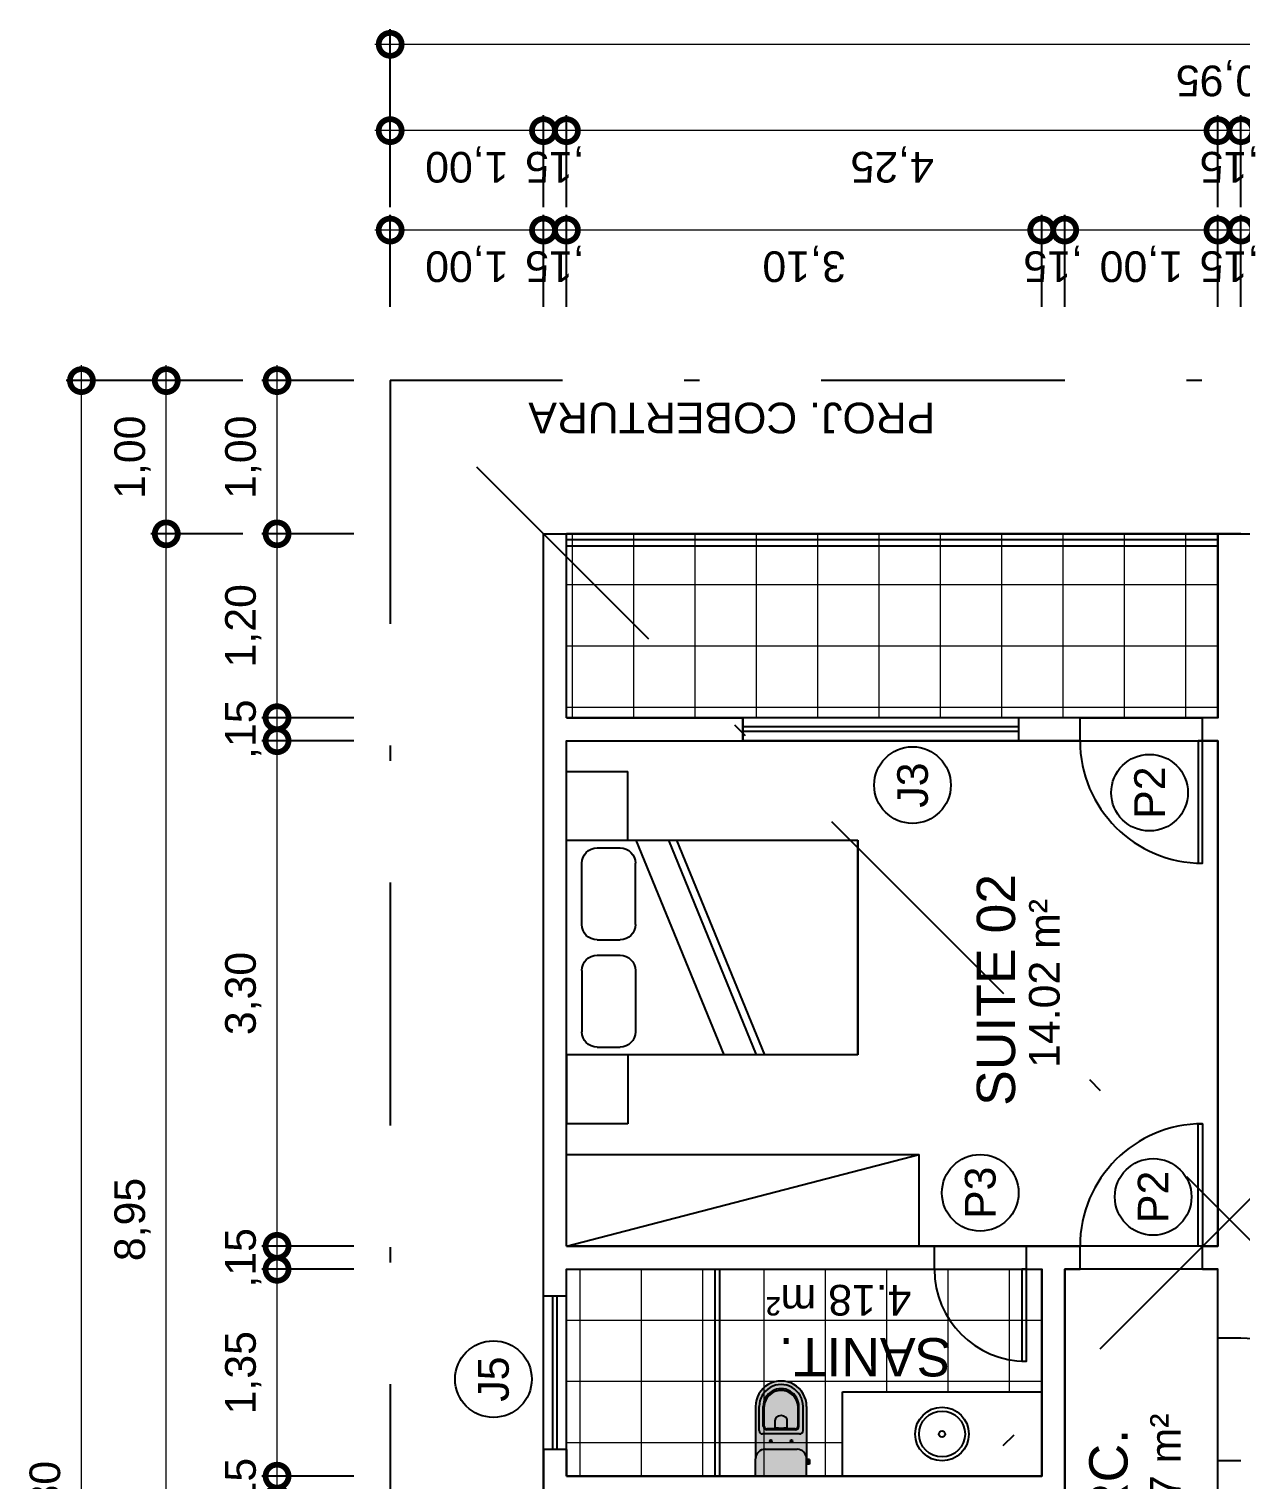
# Model space of a CAD drawing. Header units: metres. Extents: x 47642 to 47999, y 23306 to 23541.
# Drawn here: x 47864.7 to 47872.61, y 23392.31 to 23401.78 of the extents above; entities that cross this region are included whole.
import ezdxf
from ezdxf.enums import TextEntityAlignment as Align

# ---------------------------------------------------------------- set-up
doc = ezdxf.new("R2010")
doc.units = ezdxf.units.M
doc.header["$LTSCALE"] = 0.25
doc.header["$PDMODE"] = 96
doc.linetypes.add('DASHDOT2', pattern=[12.7, 6.35, -3.175, 0, -3.175])
doc.layers.add('ARQ_0_AREAS', color=7, linetype='Continuous', true_color=0x5a1694, plot=False)
for name, color, linetype in [('ARQ_ALV CT', 4, 'Continuous'), ('ARQ_ALV VS', 2, 'Continuous'), ('ARQ_ESQ CT', 30, 'Continuous'), ('ARQ_GRADIL', 2, 'Continuous'), ('ARQ_MOB 01', 1, 'Continuous'), ('ARQ_PISO 01', 1, 'Continuous'), ('ARQ_PROJ SUP', 1, 'DASHDOT2'), ('ARQ_SAN 01', 1, 'Continuous'), ('ARQ_SAN 02', 2, 'Continuous'), ('ARQ_SIMB 01', 1, 'Continuous'), ('ARQ_TXT 01', 1, 'Continuous'), ('LOUÇA', 2, 'Continuous'), ('SIMB_02', 2, 'Continuous'), ('SIMB_TXT', 1, 'Continuous')]:
    doc.layers.add(name, color=color, linetype=linetype)
doc.layers.add('ARQ_CINZA 03', color=252, linetype='Continuous', lineweight=9)
doc.layers.add('ARQ_COTA_AZUL', color=5, linetype='Continuous', lineweight=20, true_color=0x0000ff)
doc.styles.add('Annot_2.0mm', font='arial.ttf', dxfattribs={"height": 2})
doc.styles.add('Annot_2.5mm', font='arial.ttf', dxfattribs={"height": 2.5})
doc.styles.add('cota', font='arial.ttf')
doc.styles.add('SIMB', font='arial.ttf')
doc.dimstyles.new('Info 01 - annot', dxfattribs={"dimtxt": 2, "dimasz": 3, "dimexe": 1, "dimexo": 1, "dimgap": 1, "dimtad": 1, "dimzin": 4, "dimtxsty": 'cota', "dimblk": 'DOTSMALL', "dimcen": 2, "dimdle": 1, "dimclrd": 256, "dimclre": 256, "dimclrt": 1, "dimazin": 2, "dimtfac": 0.09, "dimtix": 1, "dimtmove": 2, "dimatfit": 2, "dimfxl": 5, "dimfxlon": 1, "dimtolj": 1, "dimtzin": 4, "dimlwd": -1, "dimarcsym": 1})

# ---------------------------------------------------------------- blocks, each defined once
blk = doc.blocks.new('VASO_BELL')
at = {"true_color": 0xffffff}
h = blk.add_hatch(color=7, dxfattribs=at)
h.dxf.hatch_style = 1
edge = h.paths.add_edge_path()
edge.add_line((0, 0), (0.37, 0))
edge.add_line((0.37, 0), (0.37, -0.126))
edge.add_line((0.37, -0.126), (0.37, -0.505))
edge.add_arc((0.185, -0.505), 0.185, 180, 360, ccw=False)
edge.add_line((0, -0.505), (0, -0.126))
edge.add_line((0, -0.126), (0, 0))
h = blk.add_hatch(color=7, dxfattribs=at)
h.dxf.hatch_style = 1
h.paths.add_polyline_path([(-0.007, -0.086), (-0.022, -0.086), (-0.022, -0.121), (-0.007, -0.121)])
h = blk.add_hatch(color=7, dxfattribs=at)
h.dxf.hatch_style = 1
h.paths.add_polyline_path([(0, -0.089), (-0.007, -0.089), (-0.007, -0.117), (0, -0.117)])
at = {"layer": 'ARQ_SAN 01'}
for p, q in [((0.056, -0.361), (0.056, -0.505)), ((0.062, -0.361), (0.062, -0.505)), ((0.082, -0.336), (0.288, -0.336)), ((0.082, -0.342), (0.288, -0.342)), ((0.141, -0.353), (0.141, -0.406)), ((0.229, -0.353), (0.229, -0.406)), ((0.308, -0.361), (0.308, -0.505)), ((0.314, -0.361), (0.314, -0.505))]:
    blk.add_line(p, q, dxfattribs=at)
for centre in [(0.11, -0.255), (0.26, -0.255)]:
    blk.add_circle(centre, 0.0075, dxfattribs=at)
for centre, radius, start, end in [((0.082, -0.361), 0.025, 90, 180), ((0.082, -0.361), 0.019, 90, 180), ((0.191, -0.592), 0.244, 91.4264, 101.8331), ((0.168, -0.406), 0.027, 180, 229.1678), ((0.179, -0.592), 0.244, 78.1669, 88.5736), ((0.202, -0.406), 0.027, 310.8322, 0), ((0.288, -0.361), 0.025, 0, 90), ((0.288, -0.361), 0.019, 0, 90), ((0.185, -0.505), 0.129, 179.7773, 0.2227), ((0.185, -0.499), 0.123, 182.6006, 357.3994), ((0.185, -0.386), 0.053, 229.1678, 310.8322)]:
    blk.add_arc(centre, radius, start, end, dxfattribs=at)
at = {"layer": 'ARQ_SAN 02'}
for p, q in [((0, 0), (0, -0.126)), ((0, 0), (0.37, 0)), ((0.37, 0), (0.37, -0.126)), ((-0.022, -0.086), (-0.007, -0.086)), ((-0.022, -0.121), (-0.022, -0.086)), ((-0.007, -0.121), (-0.007, -0.086)), ((0, -0.089), (-0.007, -0.089)), ((-0.022, -0.121), (-0.007, -0.121)), ((0, -0.117), (-0.007, -0.117)), ((0, -0.505), (0, -0.126)), ((0.301, -0.195), (0.069, -0.195)), ((0.37, -0.505), (0.37, -0.126)), ((0.051, -0.306), (0.319, -0.306)), ((0.026, -0.331), (0.026, -0.505)), ((0.344, -0.331), (0.344, -0.505))]:
    blk.add_line(p, q, dxfattribs=at)
for centre, radius, start, end in [((0.069, -0.126), 0.069, 180, 270), ((0.301, -0.126), 0.069, 270, 0), ((0.051, -0.331), 0.025, 90, 180), ((0.319, -0.331), 0.025, 0, 90), ((0.185, -0.505), 0.185, 180, 0), ((0.185, -0.505), 0.159, 180, 0)]:
    blk.add_arc(centre, radius, start, end, dxfattribs=at)
blk = doc.blocks.new('_DotSmall')
at = {"color": 0, "linetype": 'ByBlock', "const_width": 0.5}
blk.add_lwpolyline([(-0.0625, 0, 1), (0.0625, 0, 1)], format="xyb", close=True, dxfattribs=at)
blk = doc.blocks.new('*D151')
at = {"layer": 'ARQ_COTA_AZUL', "lineweight": -2, "transparency": 16777216}
for p, q in [((2.65, 10.188), (2.65, 10.788)), ((2.8, 10.188), (2.8, 10.788))]:
    blk.add_line(p, q, dxfattribs=at)
at = {"layer": 'ARQ_COTA_AZUL', "transparency": 16777216}
blk.add_line((2.55, 10.688), (2.9, 10.688), dxfattribs=at)
at = {"layer": 'Defpoints', "color": 0, "transparency": 16777216}
for p in [(2.8, 10.688), (2.65, 8.95), (2.8, 8.8)]:
    blk.add_point(p, dxfattribs=at)
at = {"layer": 'ARQ_COTA_AZUL', "transparency": 16777216, "xscale": 0.3, "yscale": 0.3, "zscale": 0.3}
blk.add_blockref('_DotSmall', (2.65, 10.688), dxfattribs=at)
at = {"layer": 'ARQ_COTA_AZUL', "transparency": 16777216, "xscale": 0.3, "yscale": 0.3, "zscale": 0.3, "rotation": 180}
blk.add_blockref('_DotSmall', (2.8, 10.688), dxfattribs=at)
at = {"layer": 'ARQ_COTA_AZUL', "color": 1, "transparency": 16777216, "insert": (2.725, 10.9081), "char_height": 0.2, "attachment_point": 5, "style": 'cota'}
blk.add_mtext('\\A1;,15', dxfattribs=at)
blk = doc.blocks.new('*D194')
at = {"layer": 'ARQ_COTA_AZUL', "lineweight": -2, "transparency": 16777216}
for p, q in [((4.3, 10.188), (4.3, 10.788)), ((7.6, 10.188), (7.6, 10.788))]:
    blk.add_line(p, q, dxfattribs=at)
at = {"layer": 'ARQ_COTA_AZUL', "transparency": 16777216}
blk.add_line((4.2, 10.688), (7.7, 10.688), dxfattribs=at)
at = {"layer": 'Defpoints', "color": 0, "transparency": 16777216}
for p in [(7.6, 10.688), (4.3, 8.8), (7.6, 8.8)]:
    blk.add_point(p, dxfattribs=at)
at = {"layer": 'ARQ_COTA_AZUL', "transparency": 16777216, "xscale": 0.3, "yscale": 0.3, "zscale": 0.3, "rotation": 180}
blk.add_blockref('_DotSmall', (4.3, 10.688), dxfattribs=at)
at = {"layer": 'ARQ_COTA_AZUL', "transparency": 16777216, "xscale": 0.3, "yscale": 0.3, "zscale": 0.3}
blk.add_blockref('_DotSmall', (7.6, 10.688), dxfattribs=at)
at = {"layer": 'ARQ_COTA_AZUL', "color": 1, "transparency": 16777216, "insert": (5.95, 10.9081), "char_height": 0.2, "attachment_point": 5, "style": 'cota'}
blk.add_mtext('\\A1;3,30', dxfattribs=at)
blk = doc.blocks.new('*D195')
at = {"layer": 'ARQ_COTA_AZUL', "lineweight": -2, "transparency": 16777216}
for p, q in [((4.15, 10.188), (4.15, 10.788)), ((4.3, 10.188), (4.3, 10.788))]:
    blk.add_line(p, q, dxfattribs=at)
at = {"layer": 'ARQ_COTA_AZUL', "transparency": 16777216}
blk.add_line((4.05, 10.688), (4.4, 10.688), dxfattribs=at)
at = {"layer": 'Defpoints', "color": 0, "transparency": 16777216}
for p in [(4.3, 10.688), (4.15, 8.8), (4.3, 8.8)]:
    blk.add_point(p, dxfattribs=at)
at = {"layer": 'ARQ_COTA_AZUL', "transparency": 16777216, "xscale": 0.3, "yscale": 0.3, "zscale": 0.3}
blk.add_blockref('_DotSmall', (4.15, 10.688), dxfattribs=at)
at = {"layer": 'ARQ_COTA_AZUL', "transparency": 16777216, "xscale": 0.3, "yscale": 0.3, "zscale": 0.3, "rotation": 180}
blk.add_blockref('_DotSmall', (4.3, 10.688), dxfattribs=at)
at = {"layer": 'ARQ_COTA_AZUL', "color": 1, "transparency": 16777216, "insert": (4.225, 10.9081), "char_height": 0.2, "attachment_point": 5, "style": 'cota'}
blk.add_mtext('\\A1;,15', dxfattribs=at)
blk = doc.blocks.new('*D196')
at = {"layer": 'ARQ_COTA_AZUL', "lineweight": -2, "transparency": 16777216}
for p, q in [((2.8, 10.188), (2.8, 10.788)), ((4.15, 10.188), (4.15, 10.788))]:
    blk.add_line(p, q, dxfattribs=at)
at = {"layer": 'ARQ_COTA_AZUL', "transparency": 16777216}
blk.add_line((2.7, 10.688), (4.25, 10.688), dxfattribs=at)
at = {"layer": 'Defpoints', "color": 0, "transparency": 16777216}
for p in [(4.15, 10.688), (2.8, 8.8), (4.15, 8.8)]:
    blk.add_point(p, dxfattribs=at)
at = {"layer": 'ARQ_COTA_AZUL', "transparency": 16777216, "xscale": 0.3, "yscale": 0.3, "zscale": 0.3, "rotation": 180}
blk.add_blockref('_DotSmall', (2.8, 10.688), dxfattribs=at)
at = {"layer": 'ARQ_COTA_AZUL', "transparency": 16777216, "xscale": 0.3, "yscale": 0.3, "zscale": 0.3}
blk.add_blockref('_DotSmall', (4.15, 10.688), dxfattribs=at)
at = {"layer": 'ARQ_COTA_AZUL', "color": 1, "transparency": 16777216, "insert": (3.475, 10.9081), "char_height": 0.2, "attachment_point": 5, "style": 'cota'}
blk.add_mtext('\\A1;1,35', dxfattribs=at)
blk = doc.blocks.new('*D189')
at = {"layer": 'ARQ_COTA_AZUL', "lineweight": -2, "transparency": 16777216}
for p, q in [((7.6, 10.188), (7.6, 10.788)), ((7.75, 10.188), (7.75, 10.788))]:
    blk.add_line(p, q, dxfattribs=at)
at = {"layer": 'ARQ_COTA_AZUL', "transparency": 16777216}
blk.add_line((7.5, 10.688), (7.85, 10.688), dxfattribs=at)
at = {"layer": 'Defpoints', "color": 0, "transparency": 16777216}
for p in [(7.75, 10.688), (7.75, 8.95), (7.6, 8.8)]:
    blk.add_point(p, dxfattribs=at)
at = {"layer": 'ARQ_COTA_AZUL', "transparency": 16777216, "xscale": 0.3, "yscale": 0.3, "zscale": 0.3}
blk.add_blockref('_DotSmall', (7.6, 10.688), dxfattribs=at)
at = {"layer": 'ARQ_COTA_AZUL', "transparency": 16777216, "xscale": 0.3, "yscale": 0.3, "zscale": 0.3, "rotation": 180}
blk.add_blockref('_DotSmall', (7.75, 10.688), dxfattribs=at)
at = {"layer": 'ARQ_COTA_AZUL', "color": 1, "transparency": 16777216, "insert": (7.675, 10.9081), "char_height": 0.2, "attachment_point": 5, "style": 'cota'}
blk.add_mtext('\\A1;,15', dxfattribs=at)
blk = doc.blocks.new('*D190')
at = {"layer": 'ARQ_COTA_AZUL', "lineweight": -2, "transparency": 16777216}
for p, q in [((7.75, 10.188), (7.75, 10.788)), ((8.95, 10.188), (8.95, 10.788))]:
    blk.add_line(p, q, dxfattribs=at)
at = {"layer": 'ARQ_COTA_AZUL', "transparency": 16777216}
blk.add_line((7.65, 10.688), (9.05, 10.688), dxfattribs=at)
at = {"layer": 'Defpoints', "color": 0, "transparency": 16777216}
for p in [(8.95, 10.688), (7.75, 8.95), (8.95, 8.95)]:
    blk.add_point(p, dxfattribs=at)
at = {"layer": 'ARQ_COTA_AZUL', "transparency": 16777216, "xscale": 0.3, "yscale": 0.3, "zscale": 0.3, "rotation": 180}
blk.add_blockref('_DotSmall', (7.75, 10.688), dxfattribs=at)
at = {"layer": 'ARQ_COTA_AZUL', "transparency": 16777216, "xscale": 0.3, "yscale": 0.3, "zscale": 0.3}
blk.add_blockref('_DotSmall', (8.95, 10.688), dxfattribs=at)
at = {"layer": 'ARQ_COTA_AZUL', "color": 1, "transparency": 16777216, "insert": (8.35, 10.9081), "char_height": 0.2, "attachment_point": 5, "style": 'cota'}
blk.add_mtext('\\A1;1,20', dxfattribs=at)
blk = doc.blocks.new('*U22')
at = {"layer": 'SIMB_02'}
blk.add_circle((0, 0), 2.5, dxfattribs=at)
at = {"layer": 'SIMB_TXT', "style": 'SIMB'}
blk.add_attdef('CDESQ', text='', height=2, dxfattribs=at).set_placement((0, 0), align=Align.MIDDLE_CENTER)
blk = doc.blocks.new('*D160')
at = {"layer": 'ARQ_COTA_AZUL', "lineweight": -2, "transparency": 16777216}
for p, q in [((8.95, 10.188), (8.95, 10.788)), ((9.95, 10.188), (9.95, 10.788))]:
    blk.add_line(p, q, dxfattribs=at)
at = {"layer": 'ARQ_COTA_AZUL', "transparency": 16777216}
blk.add_line((8.85, 10.688), (10.05, 10.688), dxfattribs=at)
at = {"layer": 'Defpoints', "color": 0, "transparency": 16777216}
for p in [(9.95, 10.688), (9.95, 9.95), (8.95, 8.95)]:
    blk.add_point(p, dxfattribs=at)
at = {"layer": 'ARQ_COTA_AZUL', "transparency": 16777216, "xscale": 0.3, "yscale": 0.3, "zscale": 0.3, "rotation": 180}
blk.add_blockref('_DotSmall', (8.95, 10.688), dxfattribs=at)
at = {"layer": 'ARQ_COTA_AZUL', "transparency": 16777216, "xscale": 0.3, "yscale": 0.3, "zscale": 0.3}
blk.add_blockref('_DotSmall', (9.95, 10.688), dxfattribs=at)
at = {"layer": 'ARQ_COTA_AZUL', "color": 1, "transparency": 16777216, "insert": (9.45, 10.9081), "char_height": 0.2, "attachment_point": 5, "style": 'cota'}
blk.add_mtext('\\A1;1,00', dxfattribs=at)
blk = doc.blocks.new('*D157')
at = {"layer": 'ARQ_COTA_AZUL', "lineweight": -2, "transparency": 16777216}
for p, q in [((0, 10.9105), (0, 11.5105)), ((8.95, 10.9105), (8.95, 11.5105))]:
    blk.add_line(p, q, dxfattribs=at)
at = {"layer": 'ARQ_COTA_AZUL', "transparency": 16777216}
blk.add_line((-0.1, 11.4105), (9.05, 11.4105), dxfattribs=at)
at = {"layer": 'Defpoints', "color": 0, "transparency": 16777216}
for p in [(8.95, 11.4105), (8.95, 8.95), (0, 7.7)]:
    blk.add_point(p, dxfattribs=at)
at = {"layer": 'ARQ_COTA_AZUL', "transparency": 16777216, "xscale": 0.3, "yscale": 0.3, "zscale": 0.3, "rotation": 180}
blk.add_blockref('_DotSmall', (0, 11.4105), dxfattribs=at)
at = {"layer": 'ARQ_COTA_AZUL', "transparency": 16777216, "xscale": 0.3, "yscale": 0.3, "zscale": 0.3}
blk.add_blockref('_DotSmall', (8.95, 11.4105), dxfattribs=at)
at = {"layer": 'ARQ_COTA_AZUL', "color": 1, "transparency": 16777216, "insert": (4.475, 11.6306), "char_height": 0.2, "attachment_point": 5, "style": 'cota'}
blk.add_mtext('\\A1;8,95', dxfattribs=at)
blk = doc.blocks.new('*D158')
at = {"layer": 'ARQ_COTA_AZUL', "lineweight": -2, "transparency": 16777216}
for p, q in [((8.95, 10.9105), (8.95, 11.5105)), ((9.95, 10.9105), (9.95, 11.5105))]:
    blk.add_line(p, q, dxfattribs=at)
at = {"layer": 'ARQ_COTA_AZUL', "transparency": 16777216}
blk.add_line((8.85, 11.4105), (10.05, 11.4105), dxfattribs=at)
at = {"layer": 'Defpoints', "color": 0, "transparency": 16777216}
for p in [(9.95, 11.4105), (9.95, 9.95), (8.95, 8.95)]:
    blk.add_point(p, dxfattribs=at)
at = {"layer": 'ARQ_COTA_AZUL', "transparency": 16777216, "xscale": 0.3, "yscale": 0.3, "zscale": 0.3, "rotation": 180}
blk.add_blockref('_DotSmall', (8.95, 11.4105), dxfattribs=at)
at = {"layer": 'ARQ_COTA_AZUL', "transparency": 16777216, "xscale": 0.3, "yscale": 0.3, "zscale": 0.3}
blk.add_blockref('_DotSmall', (9.95, 11.4105), dxfattribs=at)
at = {"layer": 'ARQ_COTA_AZUL', "color": 1, "transparency": 16777216, "insert": (9.45, 11.6306), "char_height": 0.2, "attachment_point": 5, "style": 'cota'}
blk.add_mtext('\\A1;1,00', dxfattribs=at)
blk = doc.blocks.new('*D186')
at = {"layer": 'ARQ_COTA_AZUL', "transparency": 16777216}
blk.add_line((10.9326, 3.3), (10.9326, 4.5), dxfattribs=at)
at = {"layer": 'ARQ_COTA_AZUL', "lineweight": -2, "transparency": 16777216}
for p, q in [((10.4326, 4.4), (11.0326, 4.4)), ((10.4326, 3.4), (11.0326, 3.4))]:
    blk.add_line(p, q, dxfattribs=at)
at = {"layer": 'Defpoints', "color": 0, "transparency": 16777216}
for p in [(8.95, 4.4), (10.9326, 4.4), (4.175, 3.4)]:
    blk.add_point(p, dxfattribs=at)
at = {"layer": 'ARQ_COTA_AZUL', "transparency": 16777216, "xscale": 0.3, "yscale": 0.3, "zscale": 0.3}
for p, rotation in [((10.9326, 4.4), 90), ((10.9326, 3.4), 270)]:
    blk.add_blockref('_DotSmall', p, dxfattribs=dict(at, rotation=rotation))
at = {"layer": 'ARQ_COTA_AZUL', "color": 1, "transparency": 16777216, "insert": (10.7125, 3.9), "char_height": 0.2, "attachment_point": 5, "rotation": 90, "style": 'cota'}
blk.add_mtext('\\A1;1,00', dxfattribs=at)
blk = doc.blocks.new('*D152')
at = {"layer": 'ARQ_COTA_AZUL', "transparency": 16777216}
blk.add_line((10.9326, 4.3), (10.9326, 4.65), dxfattribs=at)
at = {"layer": 'ARQ_COTA_AZUL', "lineweight": -2, "transparency": 16777216}
for p, q in [((10.4326, 4.55), (11.0326, 4.55)), ((10.4326, 4.4), (11.0326, 4.4))]:
    blk.add_line(p, q, dxfattribs=at)
at = {"layer": 'Defpoints', "color": 0, "transparency": 16777216}
for p in [(8.95, 4.55), (10.9326, 4.55), (8.95, 4.4)]:
    blk.add_point(p, dxfattribs=at)
at = {"layer": 'ARQ_COTA_AZUL', "transparency": 16777216, "xscale": 0.3, "yscale": 0.3, "zscale": 0.3}
for p, rotation in [((10.9326, 4.55), 270), ((10.9326, 4.4), 90)]:
    blk.add_blockref('_DotSmall', p, dxfattribs=dict(at, rotation=rotation))
at = {"layer": 'ARQ_COTA_AZUL', "color": 1, "transparency": 16777216, "insert": (10.7125, 4.475), "char_height": 0.2, "attachment_point": 5, "rotation": 90, "style": 'cota'}
blk.add_mtext('\\A1;,15', dxfattribs=at)
blk = doc.blocks.new('*D168')
at = {"layer": 'ARQ_COTA_AZUL', "transparency": 16777216}
blk.add_line((10.9326, 4.45), (10.9326, 5.65), dxfattribs=at)
at = {"layer": 'ARQ_COTA_AZUL', "lineweight": -2, "transparency": 16777216}
for p, q in [((10.4326, 5.55), (11.0326, 5.55)), ((10.4326, 4.55), (11.0326, 4.55))]:
    blk.add_line(p, q, dxfattribs=at)
at = {"layer": 'Defpoints', "color": 0, "transparency": 16777216}
for p in [(4.15, 5.55), (10.9326, 5.55), (8.95, 4.55)]:
    blk.add_point(p, dxfattribs=at)
at = {"layer": 'ARQ_COTA_AZUL', "transparency": 16777216, "xscale": 0.3, "yscale": 0.3, "zscale": 0.3}
for p, rotation in [((10.9326, 5.55), 90), ((10.9326, 4.55), 270)]:
    blk.add_blockref('_DotSmall', p, dxfattribs=dict(at, rotation=rotation))
at = {"layer": 'ARQ_COTA_AZUL', "color": 1, "transparency": 16777216, "insert": (10.7125, 5.05), "char_height": 0.2, "attachment_point": 5, "rotation": 90, "style": 'cota'}
blk.add_mtext('\\A1;1,00', dxfattribs=at)
blk = doc.blocks.new('*D144')
at = {"layer": 'ARQ_COTA_AZUL', "transparency": 16777216}
blk.add_line((10.9326, 5.45), (10.9326, 5.8), dxfattribs=at)
at = {"layer": 'ARQ_COTA_AZUL', "lineweight": -2, "transparency": 16777216}
for p, q in [((10.4326, 5.7), (11.0326, 5.7)), ((10.4326, 5.55), (11.0326, 5.55))]:
    blk.add_line(p, q, dxfattribs=at)
at = {"layer": 'Defpoints', "color": 0, "transparency": 16777216}
for p in [(4.15, 5.7), (10.9326, 5.7), (4.15, 5.55)]:
    blk.add_point(p, dxfattribs=at)
at = {"layer": 'ARQ_COTA_AZUL', "transparency": 16777216, "xscale": 0.3, "yscale": 0.3, "zscale": 0.3}
for p, rotation in [((10.9326, 5.7), 270), ((10.9326, 5.55), 90)]:
    blk.add_blockref('_DotSmall', p, dxfattribs=dict(at, rotation=rotation))
at = {"layer": 'ARQ_COTA_AZUL', "color": 1, "transparency": 16777216, "insert": (10.7125, 5.625), "char_height": 0.2, "attachment_point": 5, "rotation": 90, "style": 'cota'}
blk.add_mtext('\\A1;,15', dxfattribs=at)
blk = doc.blocks.new('*D145')
at = {"layer": 'ARQ_COTA_AZUL', "transparency": 16777216}
blk.add_line((10.9326, 5.6), (10.9326, 8.9), dxfattribs=at)
at = {"layer": 'ARQ_COTA_AZUL', "lineweight": -2, "transparency": 16777216}
for p, q in [((10.4326, 8.8), (11.0326, 8.8)), ((10.4326, 5.7), (11.0326, 5.7))]:
    blk.add_line(p, q, dxfattribs=at)
at = {"layer": 'Defpoints', "color": 0, "transparency": 16777216}
for p in [(7.75, 8.8), (10.9326, 8.8), (4.15, 5.7)]:
    blk.add_point(p, dxfattribs=at)
at = {"layer": 'ARQ_COTA_AZUL', "transparency": 16777216, "xscale": 0.3, "yscale": 0.3, "zscale": 0.3}
for p, rotation in [((10.9326, 8.8), 90), ((10.9326, 5.7), 270)]:
    blk.add_blockref('_DotSmall', p, dxfattribs=dict(at, rotation=rotation))
at = {"layer": 'ARQ_COTA_AZUL', "color": 1, "transparency": 16777216, "insert": (10.7125, 7.25), "char_height": 0.2, "attachment_point": 5, "rotation": 90, "style": 'cota'}
blk.add_mtext('\\A1;3,10', dxfattribs=at)
blk = doc.blocks.new('*D146')
at = {"layer": 'ARQ_COTA_AZUL', "transparency": 16777216}
blk.add_line((10.9326, 8.7), (10.9326, 9.05), dxfattribs=at)
at = {"layer": 'ARQ_COTA_AZUL', "lineweight": -2, "transparency": 16777216}
for p, q in [((10.4326, 8.95), (11.0326, 8.95)), ((10.4326, 8.8), (11.0326, 8.8))]:
    blk.add_line(p, q, dxfattribs=at)
at = {"layer": 'Defpoints', "color": 0, "transparency": 16777216}
for p in [(8.95, 8.95), (10.9326, 8.95), (7.75, 8.8)]:
    blk.add_point(p, dxfattribs=at)
at = {"layer": 'ARQ_COTA_AZUL', "transparency": 16777216, "xscale": 0.3, "yscale": 0.3, "zscale": 0.3}
for p, rotation in [((10.9326, 8.95), 270), ((10.9326, 8.8), 90)]:
    blk.add_blockref('_DotSmall', p, dxfattribs=dict(at, rotation=rotation))
at = {"layer": 'ARQ_COTA_AZUL', "color": 1, "transparency": 16777216, "insert": (10.7125, 8.875), "char_height": 0.2, "attachment_point": 5, "rotation": 90, "style": 'cota'}
blk.add_mtext('\\A1;,15', dxfattribs=at)
blk = doc.blocks.new('*D140')
at = {"layer": 'ARQ_COTA_AZUL', "transparency": 16777216}
blk.add_line((10.9326, 8.85), (10.9326, 10.05), dxfattribs=at)
at = {"layer": 'ARQ_COTA_AZUL', "lineweight": -2, "transparency": 16777216}
for p, q in [((10.4326, 9.95), (11.0326, 9.95)), ((10.4326, 8.95), (11.0326, 8.95))]:
    blk.add_line(p, q, dxfattribs=at)
at = {"layer": 'Defpoints', "color": 0, "transparency": 16777216}
for p in [(9.95, 9.95), (10.9326, 9.95), (8.95, 8.95)]:
    blk.add_point(p, dxfattribs=at)
at = {"layer": 'ARQ_COTA_AZUL', "transparency": 16777216, "xscale": 0.3, "yscale": 0.3, "zscale": 0.3}
for p, rotation in [((10.9326, 9.95), 90), ((10.9326, 8.95), 270)]:
    blk.add_blockref('_DotSmall', p, dxfattribs=dict(at, rotation=rotation))
at = {"layer": 'ARQ_COTA_AZUL', "color": 1, "transparency": 16777216, "insert": (10.7125, 9.45), "char_height": 0.2, "attachment_point": 5, "rotation": 90, "style": 'cota'}
blk.add_mtext('\\A1;1,00', dxfattribs=at)
blk = doc.blocks.new('*D197')
at = {"layer": 'ARQ_COTA_AZUL', "transparency": 16777216}
blk.add_line((11.5815, 0.05), (11.5815, 4.5), dxfattribs=at)
at = {"layer": 'ARQ_COTA_AZUL', "lineweight": -2, "transparency": 16777216}
for p, q in [((11.0815, 4.4), (11.6815, 4.4)), ((11.0815, 0.15), (11.6815, 0.15))]:
    blk.add_line(p, q, dxfattribs=at)
at = {"layer": 'Defpoints', "color": 0, "transparency": 16777216}
for p in [(8.95, 4.4), (11.5815, 4.4), (8.95, 0.15)]:
    blk.add_point(p, dxfattribs=at)
at = {"layer": 'ARQ_COTA_AZUL', "transparency": 16777216, "xscale": 0.3, "yscale": 0.3, "zscale": 0.3}
for p, rotation in [((11.5815, 4.4), 90), ((11.5815, 0.15), 270)]:
    blk.add_blockref('_DotSmall', p, dxfattribs=dict(at, rotation=rotation))
at = {"layer": 'ARQ_COTA_AZUL', "color": 1, "transparency": 16777216, "insert": (11.3614, 2.275), "char_height": 0.2, "attachment_point": 5, "rotation": 90, "style": 'cota'}
blk.add_mtext('\\A1;4,25', dxfattribs=at)
blk = doc.blocks.new('*D161')
at = {"layer": 'ARQ_COTA_AZUL', "transparency": 16777216}
blk.add_line((11.5815, 8.85), (11.5815, 10.05), dxfattribs=at)
at = {"layer": 'ARQ_COTA_AZUL', "lineweight": -2, "transparency": 16777216}
for p, q in [((11.0815, 9.95), (11.6815, 9.95)), ((11.0815, 8.95), (11.6815, 8.95))]:
    blk.add_line(p, q, dxfattribs=at)
at = {"layer": 'Defpoints', "color": 0, "transparency": 16777216}
for p in [(9.95, 9.95), (11.5815, 9.95), (8.95, 8.95)]:
    blk.add_point(p, dxfattribs=at)
at = {"layer": 'ARQ_COTA_AZUL', "transparency": 16777216, "xscale": 0.3, "yscale": 0.3, "zscale": 0.3}
for p, rotation in [((11.5815, 9.95), 90), ((11.5815, 8.95), 270)]:
    blk.add_blockref('_DotSmall', p, dxfattribs=dict(at, rotation=rotation))
at = {"layer": 'ARQ_COTA_AZUL', "color": 1, "transparency": 16777216, "insert": (11.3614, 9.45), "char_height": 0.2, "attachment_point": 5, "rotation": 90, "style": 'cota'}
blk.add_mtext('\\A1;1,00', dxfattribs=at)
blk = doc.blocks.new('*D198')
at = {"layer": 'ARQ_COTA_AZUL', "transparency": 16777216}
blk.add_line((12.1448, -1.1), (12.1448, 10.05), dxfattribs=at)
at = {"layer": 'ARQ_COTA_AZUL', "lineweight": -2, "transparency": 16777216}
for p, q in [((11.6448, 9.95), (12.2448, 9.95)), ((11.6448, -1), (12.2448, -1))]:
    blk.add_line(p, q, dxfattribs=at)
at = {"layer": 'Defpoints', "color": 0, "transparency": 16777216}
for p in [(9.95, 9.95), (12.1448, 9.95), (9.95, -1)]:
    blk.add_point(p, dxfattribs=at)
at = {"layer": 'ARQ_COTA_AZUL', "transparency": 16777216, "xscale": 0.3, "yscale": 0.3, "zscale": 0.3}
for p, rotation in [((12.1448, 9.95), 90.00000000000001), ((12.1448, -1), 270)]:
    blk.add_blockref('_DotSmall', p, dxfattribs=dict(at, rotation=rotation))
at = {"layer": 'ARQ_COTA_AZUL', "color": 1, "transparency": 16777216, "insert": (11.9247, 4.475), "char_height": 0.2, "attachment_point": 5, "rotation": 90, "style": 'cota'}
blk.add_mtext('\\A1;10,95', dxfattribs=at)
blk = doc.blocks.new('*D199')
at = {"layer": 'ARQ_COTA_AZUL', "lineweight": -2, "transparency": 16777216}
for p, q in [((-4.85, 11.4642), (-4.85, 12.0642)), ((9.95, 11.4642), (9.95, 12.0642))]:
    blk.add_line(p, q, dxfattribs=at)
at = {"layer": 'ARQ_COTA_AZUL', "transparency": 16777216}
blk.add_line((-4.95, 11.9642), (10.05, 11.9642), dxfattribs=at)
at = {"layer": 'Defpoints', "color": 0, "transparency": 16777216}
for p in [(9.95, 11.9642), (9.95, 9.95), (-4.85, 7.7)]:
    blk.add_point(p, dxfattribs=at)
at = {"layer": 'ARQ_COTA_AZUL', "transparency": 16777216, "xscale": 0.3, "yscale": 0.3, "zscale": 0.3, "rotation": 180}
blk.add_blockref('_DotSmall', (-4.85, 11.9642), dxfattribs=at)
at = {"layer": 'ARQ_COTA_AZUL', "transparency": 16777216, "xscale": 0.3, "yscale": 0.3, "zscale": 0.3}
blk.add_blockref('_DotSmall', (9.95, 11.9642), dxfattribs=at)
at = {"layer": 'ARQ_COTA_AZUL', "color": 1, "transparency": 16777216, "insert": (2.55, 12.1843), "char_height": 0.2, "attachment_point": 5, "style": 'cota'}
blk.add_mtext('\\A1;14,80', dxfattribs=at)
blk = doc.blocks.new('CAMA 180')
at = {"layer": 'ARQ_MOB 01'}
for p, q in [((0.4, 1.15), (0, 1.15)), ((0, 0.7), (0, 1.15)), ((0.4, 0.7), (0.4, 1.15)), ((1.9, 0.7), (0, 0.7)), ((0, 0.7), (0, -0.7)), ((0.4525, -0.7), (1.026, 0.7)), ((0.665, -0.7), (1.2385, 0.7)), ((0.7181, -0.7), (1.2916, 0.7)), ((1.9, -0.7), (1.9, 0.7)), ((1.9, 0.7), (1.9, -0.7)), ((0.2, 0.6501), (0.35, 0.6501)), ((0.1, 0.1501), (0.1, 0.5501)), ((0.45, 0.1501), (0.45, 0.5501)), ((0.2, 0.0501), (0.35, 0.0501)), ((0.2, -0.0501), (0.35, -0.0501)), ((0.1, -0.1501), (0.1, -0.5501)), ((0.45, -0.1501), (0.45, -0.5501)), ((0.2, -0.6501), (0.35, -0.6501)), ((0, -0.7), (1.9, -0.7)), ((0, -0.7), (0, -1.15)), ((0.4, -0.7), (0.4, -1.15)), ((0, -1.15), (0.4, -1.15))]:
    blk.add_line(p, q, dxfattribs=at)
for centre, start, end in [((0.2, 0.5501), 90, 180), ((0.35, 0.5501), 0, 90), ((0.2, 0.1501), 180, 270), ((0.35, 0.1501), 270, 0), ((0.2, -0.1501), 90, 180), ((0.35, -0.1501), 0, 90), ((0.2, -0.5501), 180, 270), ((0.35, -0.5501), 270, 0)]:
    blk.add_arc(centre, 0.1, start, end, dxfattribs=at)
blk = doc.blocks.new('*D200')
at = {"layer": 'ARQ_COTA_AZUL', "transparency": 16777216}
blk.add_line((11.5815, 4.3), (11.5815, 4.65), dxfattribs=at)
at = {"layer": 'ARQ_COTA_AZUL', "lineweight": -2, "transparency": 16777216}
for p, q in [((11.0815, 4.55), (11.6815, 4.55)), ((11.0815, 4.4), (11.6815, 4.4))]:
    blk.add_line(p, q, dxfattribs=at)
at = {"layer": 'Defpoints', "color": 0, "transparency": 16777216}
for p in [(8.95, 4.55), (11.5815, 4.55), (8.95, 4.4)]:
    blk.add_point(p, dxfattribs=at)
at = {"layer": 'ARQ_COTA_AZUL', "transparency": 16777216, "xscale": 0.3, "yscale": 0.3, "zscale": 0.3}
for p, rotation in [((11.5815, 4.55), 270), ((11.5815, 4.4), 90)]:
    blk.add_blockref('_DotSmall', p, dxfattribs=dict(at, rotation=rotation))
at = {"layer": 'ARQ_COTA_AZUL', "color": 1, "transparency": 16777216, "insert": (11.3614, 4.475), "char_height": 0.2, "attachment_point": 5, "rotation": 90, "style": 'cota'}
blk.add_mtext('\\A1;,15', dxfattribs=at)
blk = doc.blocks.new('*D201')
at = {"layer": 'ARQ_COTA_AZUL', "transparency": 16777216}
blk.add_line((11.5815, 4.45), (11.5815, 8.9), dxfattribs=at)
at = {"layer": 'ARQ_COTA_AZUL', "lineweight": -2, "transparency": 16777216}
for p, q in [((11.0815, 8.8), (11.6815, 8.8)), ((11.0815, 4.55), (11.6815, 4.55))]:
    blk.add_line(p, q, dxfattribs=at)
at = {"layer": 'Defpoints', "color": 0, "transparency": 16777216}
for p in [(8.95, 8.8), (11.5815, 8.8), (8.95, 4.55)]:
    blk.add_point(p, dxfattribs=at)
at = {"layer": 'ARQ_COTA_AZUL', "transparency": 16777216, "xscale": 0.3, "yscale": 0.3, "zscale": 0.3}
for p, rotation in [((11.5815, 8.8), 90), ((11.5815, 4.55), 270)]:
    blk.add_blockref('_DotSmall', p, dxfattribs=dict(at, rotation=rotation))
at = {"layer": 'ARQ_COTA_AZUL', "color": 1, "transparency": 16777216, "insert": (11.3614, 6.675), "char_height": 0.2, "attachment_point": 5, "rotation": 90, "style": 'cota'}
blk.add_mtext('\\A1;4,25', dxfattribs=at)
blk = doc.blocks.new('*D203')
at = {"layer": 'ARQ_COTA_AZUL', "transparency": 16777216}
blk.add_line((11.5815, 8.7), (11.5815, 9.05), dxfattribs=at)
at = {"layer": 'ARQ_COTA_AZUL', "lineweight": -2, "transparency": 16777216}
for p, q in [((11.0815, 8.95), (11.6815, 8.95)), ((11.0815, 8.8), (11.6815, 8.8))]:
    blk.add_line(p, q, dxfattribs=at)
at = {"layer": 'Defpoints', "color": 0, "transparency": 16777216}
for p in [(8.95, 8.95), (11.5815, 8.95), (8.95, 8.8)]:
    blk.add_point(p, dxfattribs=at)
at = {"layer": 'ARQ_COTA_AZUL', "transparency": 16777216, "xscale": 0.3, "yscale": 0.3, "zscale": 0.3}
for p, rotation in [((11.5815, 8.95), 270), ((11.5815, 8.8), 90)]:
    blk.add_blockref('_DotSmall', p, dxfattribs=dict(at, rotation=rotation))
at = {"layer": 'ARQ_COTA_AZUL', "color": 1, "transparency": 16777216, "insert": (11.3614, 8.875), "char_height": 0.2, "attachment_point": 5, "rotation": 90, "style": 'cota'}
blk.add_mtext('\\A1;,15', dxfattribs=at)
blk = doc.blocks.new('Pav_sup')
at = {"layer": 'ARQ_CINZA 03'}
h = blk.add_hatch(dxfattribs=at)
h.set_pattern_fill('_USER', color=256, scale=0.4, angle=270, double=1, pattern_type=0)
h.set_pattern_definition([(270, (4.15, 5.7), (0.4, -2e-16), []), (0, (4.15, 5.7), (0, 0.4), [])])
h.paths.add_polyline_path([(3.35, 7), (3.35, 5.7), (4.15, 5.7), (4.15, 8.8), (2.8, 8.8), (2.8, 7)])
h = blk.add_hatch(dxfattribs=at)
h.set_pattern_fill('_USER', color=256, scale=0.4, angle=270, double=1, pattern_type=0)
h.set_pattern_definition([(270, (7.75, 4.55), (0.4, -7e-17), []), (0, (7.75, 4.55), (0, 0.4), [])])
h.paths.add_polyline_path([(7.75, 8.8), (8.95, 8.8), (8.95, 4.55), (7.75, 4.55)])
at = {"layer": 'ARQ_0_AREAS'}
for points in [[(0, 8.95), (8.95, 8.95), (8.95, 0), (0, 0)], [(0, 8.95), (8.95, 8.95), (8.95, 0), (0, 0)], [(2.8, 8.8), (4.15, 8.8), (4.15, 5.7), (2.8, 5.7)], [(2.8, 8.8), (4.15, 8.8), (4.15, 5.7), (2.8, 5.7)], [(4.3, 8.8), (7.6, 8.8), (7.6, 4.55), (4.3, 4.55)], [(7.75, 8.8), (8.95, 8.8), (8.95, 4.55), (7.75, 4.55)], [(0.15, 4.4), (2.65, 4.4), (2.65, 4.55), (4.15, 4.55), (4.15, 5.55), (0.15, 5.55)]]:
    blk.add_lwpolyline(points, close=True, dxfattribs=at)
at = {"layer": 'ARQ_ALV CT'}
for p, q in [((2.975, 8.95), (2.65, 8.95)), ((2.975, 8.95), (3.975, 8.95)), ((3.975, 8.95), (8.95, 8.95)), ((8.95, 8.95), (8.95, 8.8)), ((2.975, 8.8), (2.8, 8.8)), ((2.8, 8.8), (2.8, 5.7)), ((2.975, 8.8), (3.975, 8.8)), ((3.975, 8.8), (4.15, 8.8)), ((4.15, 8.8), (4.15, 6.4)), ((4.3, 8.8), (4.3, 6.4)), ((4.3, 8.8), (7.6, 8.8)), ((7.6, 8.8), (7.6, 7.65)), ((7.75, 8.8), (7.75, 7.65)), ((7.75, 8.8), (8.95, 8.8)), ((7.75, 7.65), (7.6, 7.65)), ((7.6, 7.65), (7.75, 7.65)), ((4.15, 6.4), (4.3, 6.4)), ((4.15, 5.8), (4.3, 5.8)), ((4.15, 5.8), (4.15, 5.7)), ((4.3, 5.8), (4.3, 5.45)), ((7.6, 5.85), (7.75, 5.85)), ((7.6, 5.45), (7.6, 5.85)), ((7.75, 5.45), (7.75, 5.85)), ((2.8, 5.7), (4.15, 5.7)), ((2.65, 5.55), (2.8, 5.55)), ((2.8, 5.55), (4.15, 5.55)), ((4.15, 5.55), (4.15, 5.45)), ((4.15, 5.45), (4.3, 5.45)), ((7.6, 5.45), (7.75, 5.45)), ((4.15, 4.65), (4.3, 4.65)), ((4.15, 4.65), (4.15, 4.55)), ((4.3, 4.65), (4.3, 4.55)), ((7.6, 4.55), (7.6, 4.65)), ((7.6, 4.65), (7.75, 4.65)), ((7.75, 4.55), (7.75, 4.65)), ((2.65, 4.55), (2.9, 4.55)), ((2.9, 4.4), (2.9, 4.55)), ((3.7, 4.55), (4.15, 4.55)), ((3.7, 4.4), (3.7, 4.55)), ((4.3, 4.55), (7.6, 4.55)), ((7.75, 4.55), (8.95, 4.55)), ((8.95, 4.4), (8.95, 4.55))]:
    blk.add_line(p, q, dxfattribs=at)
at = {"layer": 'ARQ_ALV VS'}
for p, q in [((7.6, 5.85), (7.6, 7.65)), ((7.75, 5.85), (7.75, 7.65))]:
    blk.add_line(p, q, dxfattribs=at)
at = {"layer": 'ARQ_ESQ CT'}
for p, q in [((2.8, 7.83), (4.15, 7.83)), ((2.8, 7.8), (4.15, 7.8)), ((7.66, 5.85), (7.66, 7.65)), ((7.69, 5.85), (7.69, 7.65))]:
    blk.add_line(p, q, dxfattribs=at)
for points in [[(4.15, 5.8), (4.15, 5.83), (3.55, 5.83), (3.55, 5.8)], [(4.3, 4.65), (4.3, 4.68), (5.1, 4.68), (5.1, 4.65)], [(7.6, 4.65), (7.6, 4.68), (6.8, 4.68), (6.8, 4.65)]]:
    blk.add_lwpolyline(points, close=True, dxfattribs=at)
at = {"layer": 'ARQ_GRADIL'}
for p, q in [((8.87, 4.55), (8.87, 8.8)), ((8.91, 4.55), (8.91, 8.8))]:
    blk.add_line(p, q, dxfattribs=at)
at = {"layer": 'ARQ_MOB 01', "linetype": 'Continuous'}
for p in [(4.3, 8.8), (4.9, 8.8), (4.3, 6.5)]:
    blk.add_line(p, (4.9, 6.5), dxfattribs=at)
at = {"layer": 'ARQ_PISO 01'}
for p, q in [((8.95, 4.55), (8.95, 8.8)), ((4.15, 6.4), (4.15, 5.8)), ((4.3, 6.4), (4.3, 5.8)), ((4.15, 4.65), (4.15, 5.45)), ((4.3, 4.65), (4.3, 5.45)), ((7.6, 5.45), (7.6, 4.65)), ((7.75, 5.45), (7.75, 4.65)), ((2.9, 4.55), (3.7, 4.55))]:
    blk.add_line(p, q, dxfattribs=at)
at = {"layer": 'ARQ_PROJ SUP'}
for p, q in [((-1, -1), (9.95, 9.95)), ((-1, 9.95), (9.95, -1)), ((2.975, 8.8), (2.975, 8.95)), ((3.975, 8.8), (3.975, 8.95)), ((2.975, 8.89), (3.975, 8.89)), ((2.975, 8.86), (3.975, 8.86))]:
    blk.add_line(p, q, dxfattribs=at)
blk.add_lwpolyline([(-1, -1), (9.95, -1), (9.95, 9.95), (-1, 9.95)], close=True, dxfattribs=at)
at = {"layer": 'ARQ_SAN 02'}
for p, q in [((2.8, 7), (3.35, 7)), ((3.35, 7), (3.35, 5.7))]:
    blk.add_line(p, q, dxfattribs=at)
for radius in [0.175, 0.15, 0.02]:
    blk.add_circle((3.075, 6.35), radius, dxfattribs=at)
at = {"layer": 'ARQ_SIMB 01'}
for centre, radius, start, end in [((4.15, 5.8), 0.6, 90, 180), ((4.3, 4.65), 0.8, 0, 90), ((7.6, 4.65), 0.8, 90, 180), ((2.9, 4.4), 0.8, 270, 0)]:
    blk.add_arc(centre, radius, start, end, dxfattribs=at)
at = {"xscale": 0.1, "yscale": 0.1, "zscale": 0.1}
for p, values in [((3.4333, 9.2765), {'CDESQ': 'J5'}), ((7.3102, 6.5425), {'CDESQ': 'J3'}), ((4.6493, 6.1009), {'CDESQ': 'P3'}), ((4.6225, 4.9729), {'CDESQ': 'P2'}), ((7.2607, 4.9963), {'CDESQ': 'P2'})]:
    blk.add_blockref('*U22', p, dxfattribs=at).add_auto_attribs(values)
at = {"layer": 'ARQ_MOB 01', "linetype": 'Continuous', "xscale": -1, "rotation": 89.99999999999984}
blk.add_blockref('CAMA 180', (6.25, 8.8), dxfattribs=at)
at = {"layer": 'LOUÇA', "xscale": 0.900000000000091, "yscale": 0.900000000000091, "zscale": 0.900000000000091, "rotation": 89.99999999999999}
blk.add_blockref('VASO_BELL', (2.8, 7.2335), dxfattribs=at)
at = {"layer": 'ARQ_TXT 01', "attachment_point": 1, "rotation": 90}
for s, insert, char_height, width, style in [('PROJ. COBERTURA', (9.6062, 6.3944), 0.2, 3.021958, 'Annot_2.0mm'), ('4.18 m²', (3.8483, 6.5494), 0.2, 1.1094, 'Annot_2.0mm'), ('SANIT.', (3.4511, 6.2894), 0.25, 2.41083, 'Annot_2.5mm')]:
    blk.add_mtext(s, dxfattribs=dict(at, insert=insert, char_height=char_height, width=width, style=style))
at = {"layer": 'ARQ_TXT 01', "attachment_point": 1}
for s, insert, char_height, width, style in [('SUITE 02', (5.2164, 6.1235), 0.25, 2.27532, 'Annot_2.5mm'), ('14.02 m²', (5.4644, 5.7828), 0.2, 1.1094, 'Annot_2.0mm'), ('CIRC.', (2.1576, 5.39), 0.25, 2.41083, 'Annot_2.5mm'), ('4.37 m²', (2.2619, 4.9927), 0.2, 1.1094, 'Annot_2.0mm')]:
    blk.add_mtext(s, dxfattribs=dict(at, insert=insert, char_height=char_height, width=width, style=style))
at = {"layer": 'ARQ_COTA_AZUL'}
for base, p1, p2, picture, middle in [((9.95, 11.9642), (-4.85, 7.7), (9.95, 9.95), '*D199', (2.55, 12.1843)), ((8.95, 11.4105), (0, 7.7), (8.95, 8.95), '*D157', (4.475, 11.6306)), ((9.95, 11.4105), (8.95, 8.95), (9.95, 9.95), '*D158', (9.45, 11.6306)), ((2.8, 10.688), (2.65, 8.95), (2.8, 8.8), '*D151', (2.725, 10.9081)), ((4.15, 10.688), (2.8, 8.8), (4.15, 8.8), '*D196', (3.475, 10.9081)), ((4.3, 10.688), (4.15, 8.8), (4.3, 8.8), '*D195', (4.225, 10.9081)), ((7.6, 10.688), (4.3, 8.8), (7.6, 8.8), '*D194', (5.95, 10.9081)), ((7.75, 10.688), (7.6, 8.8), (7.75, 8.95), '*D189', (7.675, 10.9081)), ((8.95, 10.688), (7.75, 8.95), (8.95, 8.95), '*D190', (8.35, 10.9081)), ((9.95, 10.688), (8.95, 8.95), (9.95, 9.95), '*D160', (9.45, 10.9081))]:
    dim = blk.add_linear_dim(base=base, p1=p1, p2=p2, dimstyle='Info 01 - annot', override={"dimscale": 0}, dxfattribs=at)
    dim.commit()
    dim.dimension.update_dxf_attribs({"geometry": picture, "text_midpoint": middle})
for base, p1, p2, picture, middle in [((10.9326, 9.95), (8.95, 8.95), (9.95, 9.95), '*D140', (10.7125, 9.45)), ((11.5815, 9.95), (8.95, 8.95), (9.95, 9.95), '*D161', (11.3614, 9.45)), ((12.1448, 9.95), (9.95, -1), (9.95, 9.95), '*D198', (11.9247, 4.475)), ((10.9326, 8.95), (7.75, 8.8), (8.95, 8.95), '*D146', (10.7125, 8.875)), ((11.5815, 8.95), (8.95, 8.8), (8.95, 8.95), '*D203', (11.3614, 8.875)), ((10.9326, 8.8), (4.15, 5.7), (7.75, 8.8), '*D145', (10.7125, 7.25)), ((11.5815, 8.8), (8.95, 4.55), (8.95, 8.8), '*D201', (11.3614, 6.675)), ((10.9326, 5.7), (4.15, 5.55), (4.15, 5.7), '*D144', (10.7125, 5.625)), ((10.9326, 5.55), (8.95, 4.55), (4.15, 5.55), '*D168', (10.7125, 5.05)), ((10.9326, 4.55), (8.95, 4.4), (8.95, 4.55), '*D152', (10.7125, 4.475)), ((11.5815, 4.55), (8.95, 4.4), (8.95, 4.55), '*D200', (11.3614, 4.475)), ((10.9326, 4.4), (4.175, 3.4), (8.95, 4.4), '*D186', (10.7125, 3.9)), ((11.5815, 4.4), (8.95, 0.15), (8.95, 4.4), '*D197', (11.3614, 2.275))]:
    dim = blk.add_linear_dim(base=base, p1=p1, p2=p2, angle=90, dimstyle='Info 01 - annot', override={"dimscale": 0}, dxfattribs=at)
    dim.commit()
    dim.dimension.update_dxf_attribs({"geometry": picture, "text_midpoint": middle})

msp = doc.modelspace()

# ---------------------------------------------------------------- block references
at = {"rotation": 90}
msp.add_blockref('Pav_sup', (47877.0099, 23389.5313), dxfattribs=at)

doc.saveas('drawing.dxf')
